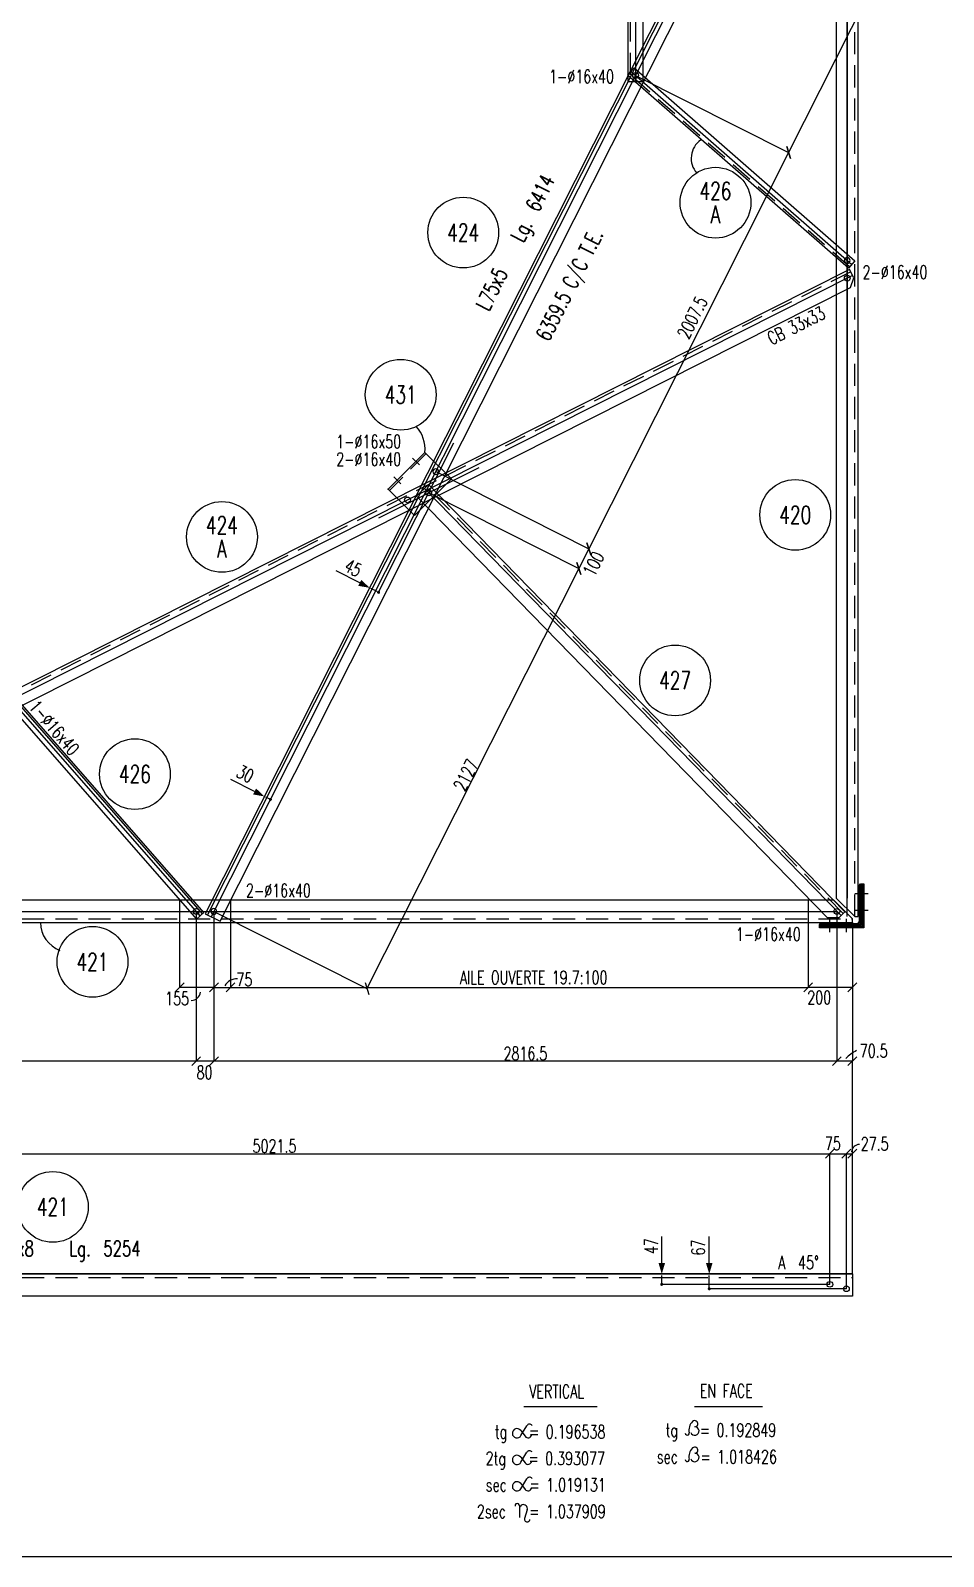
# Model space of a CAD drawing. Extents: x 533388 to 549608, y -47677 to -36197.
# Drawn here: x 541800 to 545928, y -47677 to -40776 of the extents above; entities that cross this region are included whole.
import ezdxf
from ezdxf.enums import TextEntityAlignment as Align

# ---------------------------------------------------------------- set-up
doc = ezdxf.new("R2010")
doc.units = 0
doc.header["$LTSCALE"] = 200
doc.header["$MEASUREMENT"] = 0
doc.linetypes.add('DASHED', pattern=[0.75, 0.5, -0.25])
doc.layers.get('0').update_dxf_attribs({"linetype": 'CONTINUOUS'})
for name, color, linetype in [('ASSI', 6, 'CONTINUOUS'), ('BOLLINI_1', 7, 'CONTINUOUS'), ('BOLLINI_5', 7, 'CONTINUOUS'), ('FORI', 2, 'CONTINUOUS'), ('LINEA-MEDIA', 7, 'CONTINUOUS'), ('LINEA_ANG', 2, 'CONTINUOUS'), ('LINEE_PIASTRE', 2, 'CONTINUOUS'), ('LS', 7, 'CONTINUOUS'), ('PIASTRE', 5, 'CONTINUOUS'), ('QT_MAL', 7, 'CONTINUOUS'), ('QT_MPR', 7, 'CONTINUOUS'), ('TRAT-Y', 7, 'DASHED')]:
    doc.layers.add(name, color=color, linetype=linetype)
doc.styles.add('QUOTE', font='ROMANS8.SHX', dxfattribs={"width": 0.7})
doc.styles.add('RQL', font='ROMANS8.SHX', dxfattribs={"width": 0.7})
doc.styles.add('RS', font='ROMANS8.shx', dxfattribs={"width": 0.7})
doc.styles.get("Standard").update_dxf_attribs({"font": 'ROMANS8.SHX', "width": 0.7})
doc.dimstyles.new('FRECCE1', dxfattribs={"dimtxt": 60, "dimasz": 6.66, "dimexe": 0, "dimexo": 0, "dimgap": 1, "dimtad": 1, "dimzin": 0, "dimdsep": 46, "dimtxsty": 'RS', "dimblk1": 'QUOTP', "dimblk2": 'QUOTF', "dimsah": 1, "dimcen": 0, "dimclrd": 2, "dimclre": 2, "dimclrt": 7, "dimadec": 0, "dimazin": 0, "dimtfac": 1, "dimtix": 1, "dimtmove": 2, "dimatfit": 3, "dimldrblk": 'QUOTP', "dimfxl": 1, "dimtolj": 1, "dimtzin": 0, "dimarcsym": 0})
doc.dimstyles.new('TRATTO', dxfattribs={"dimscale": 0, "dimtxt": 60, "dimasz": 40, "dimexe": 0, "dimexo": 0, "dimgap": 5, "dimtad": 1, "dimrnd": 0.5, "dimdsep": 46, "dimtxsty": 'RS', "dimblk1": 'OBLIQUE', "dimblk2": 'OBLIQUE', "dimsah": 1, "dimcen": 0.09, "dimclrd": 2, "dimclre": 2, "dimclrt": 7, "dimadec": 0, "dimazin": 0, "dimtfac": 1, "dimtix": 1, "dimtmove": 2, "dimatfit": 3, "dimfxl": 1, "dimtolj": 1, "dimtzin": 0, "dimarcsym": 0})

# ---------------------------------------------------------------- blocks, each defined once
blk = doc.blocks.new('ASSE98')
blk.add_line((0, 0), (1, 0))
at = {"color": 7, "style": 'QUOTE', "width": 0.5, "flags": 1}
for tag, p in [('TI', (1.3831, 6.8273)), ('DI_S', (1.3831, 6.4218)), ('D_S', (1.3831, 6.0209)), ('E_S', (1.3831, 5.6806)), ('NFORI', (1.3645, 5.2979)), ('ALAR', (1.3635, 4.9325)), ('FAM', (1.3775, 4.5465)), ('ALA', (1.3831, 4.1926)), ('DISP2', (1.3831, 3.8497)), ('DISP1', (1.3831, 3.5069)), ('PINZAF', (1.3831, 3.164)), ('PINZAI', (1.3831, 2.8211)), ('TRP', (1.3831, 2.4783)), ('NP', (1.3831, 2.1354)), ('SV', (1.3831, 1.7926)), ('PESO', (1.3831, 1.4497)), ('QUA', (1.3831, 1.1069)), ('LUN', (1.3831, 0.764)), ('PROF', (1.3831, 0.4211)), ('POS', (1.3831, 0.0783))]:
    blk.add_attdef(tag, p, '', height=0.2, dxfattribs=at)
at = {"color": 7, "flags": 1}
for tag, p in [('LAV1', (3.0743, 6.8285)), ('LAV2', (3.0743, 6.4951)), ('LAV3', (3.0743, 6.1618)), ('LAV4', (3.0743, 5.8285)), ('LAV5', (3.0743, 5.4951)), ('LAV6', (3.0743, 5.1618)), ('LAV7', (3.0743, 4.8285)), ('LAV8', (3.0743, 4.4951)), ('LAV9', (3.0743, 4.1618)), ('LAV10', (3.0743, 3.8285))]:
    blk.add_attdef(tag, p, '', height=0.2, dxfattribs=at)
blk = doc.blocks.new('16')
blk.add_circle((0, 0), 1)
blk = doc.blocks.new('_OBLIQUE')
at = {"color": 0, "linetype": 'ByBlock'}
blk.add_line((-0.5, -0.5), (0.5, 0.5), dxfattribs=at)
blk = doc.blocks.new('*D34')
at = {"layer": 'QT_MPR', "color": 2, "lineweight": -2, "transparency": 16777216}
for p, q in [((540392.4, -46449.1), (540392.4, -45855.5)), ((540392.4, -45855.5), (545414.1, -45855.5)), ((545414.1, -46446.1), (545414.1, -45855.5))]:
    blk.add_line(p, q, dxfattribs=at)
at = {"layer": 'QT_MPR', "color": 2, "lineweight": -2, "transparency": 16777216, "xscale": 40, "yscale": 40, "zscale": 40, "rotation": 180}
blk.add_blockref('_OBLIQUE', (540392.4, -45855.5), dxfattribs=at)
at = {"layer": 'QT_MPR', "color": 2, "lineweight": -2, "transparency": 16777216, "xscale": 40, "yscale": 40, "zscale": 40}
blk.add_blockref('_OBLIQUE', (545414.1, -45855.5), dxfattribs=at)
at = {"layer": 'QT_MPR', "color": 7, "transparency": 16777216, "insert": (542903.3, -45820.5), "char_height": 60, "attachment_point": 5, "style": 'RS'}
blk.add_mtext('\\A1;5021.5', dxfattribs=at)
blk = doc.blocks.new('*D35')
at = {"layer": 'QT_MPR', "color": 2, "lineweight": -2, "transparency": 16777216}
for p, q in [((545414.1, -46446.1), (545414.1, -45855.5)), ((545414.1, -45855.5), (545489.2, -45855.5)), ((545489.2, -46466.1), (545489.2, -45855.5))]:
    blk.add_line(p, q, dxfattribs=at)
at = {"layer": 'QT_MPR', "color": 2, "lineweight": -2, "transparency": 16777216, "xscale": 40, "yscale": 40, "zscale": 40, "rotation": 180}
blk.add_blockref('_OBLIQUE', (545414.1, -45855.5), dxfattribs=at)
at = {"layer": 'QT_MPR', "color": 2, "lineweight": -2, "transparency": 16777216, "xscale": 40, "yscale": 40, "zscale": 40}
blk.add_blockref('_OBLIQUE', (545489.2, -45855.5), dxfattribs=at)
at = {"layer": 'QT_MPR', "color": 7, "transparency": 16777216, "insert": (545427.9, -45808.6), "char_height": 60, "attachment_point": 5, "style": 'RS'}
blk.add_mtext('\\A1;75', dxfattribs=at)
blk = doc.blocks.new('*D37')
at = {"layer": 'QT_MPR', "color": 2, "lineweight": -2, "transparency": 16777216}
for p, q in [((545489.2, -46466.1), (545489.2, -45855.5)), ((545489.2, -45855.5), (545516.4, -45855.5)), ((545516.4, -46399.1), (545516.4, -45855.5))]:
    blk.add_line(p, q, dxfattribs=at)
at = {"layer": 'QT_MPR', "color": 2, "lineweight": -2, "transparency": 16777216, "xscale": 40, "yscale": 40, "zscale": 40, "rotation": 180}
blk.add_blockref('_OBLIQUE', (545489.2, -45855.5), dxfattribs=at)
at = {"layer": 'QT_MPR', "color": 2, "lineweight": -2, "transparency": 16777216, "xscale": 40, "yscale": 40, "zscale": 40}
blk.add_blockref('_OBLIQUE', (545516.4, -45855.5), dxfattribs=at)
at = {"layer": 'QT_MPR', "color": 7, "transparency": 16777216, "insert": (545617.1, -45810.4), "char_height": 60, "attachment_point": 5, "style": 'RS'}
blk.add_mtext('\\A1;27.5', dxfattribs=at)
blk = doc.blocks.new('QUOTP')
at = {"layer": 'ASSI', "color": 2, "const_width": 1.07}
blk.add_lwpolyline([(-0.5, 0, 1), (0.5, 0, 1)], format="xyb", close=True, dxfattribs=at)
blk = doc.blocks.new('QUOTF')
at = {"layer": 'LS', "color": 2}
blk.add_line((7.5, 0), (25.5, 0), dxfattribs=at)
blk.add_solid([(7.5, 2.25), (0, 0), (7.5, -2.25)], dxfattribs=at)
blk = doc.blocks.new('*D40')
at = {"layer": 'QT_MAL', "color": 2, "lineweight": -2, "transparency": 16777216}
blk.add_line((544654.4, -46439.4), (544654.4, -46405.7), dxfattribs=at)
at = {"layer": 'QT_MAL', "color": 2, "lineweight": -2, "transparency": 16777216, "xscale": 6.66, "yscale": 6.66, "zscale": 6.66}
for name, p, rotation in [('QUOTF', (544654.4, -46399.1), 90), ('QUOTP', (544654.4, -46446.1), 270)]:
    blk.add_blockref(name, p, dxfattribs=dict(at, rotation=rotation))
at = {"layer": 'QT_MAL', "color": 7, "transparency": 16777216, "insert": (544606.3, -46273.4), "char_height": 60, "attachment_point": 5, "rotation": 90, "style": 'RS'}
blk.add_mtext('\\A1;47', dxfattribs=at)
blk = doc.blocks.new('*D41')
at = {"layer": 'QT_MAL', "color": 2, "lineweight": -2, "transparency": 16777216}
blk.add_line((544869.1, -46459.4), (544869.1, -46405.7), dxfattribs=at)
at = {"layer": 'QT_MAL', "color": 2, "lineweight": -2, "transparency": 16777216, "xscale": 6.66, "yscale": 6.66, "zscale": 6.66}
for name, p, rotation in [('QUOTF', (544869.1, -46399.1), 90), ('QUOTP', (544869.1, -46466.1), 270)]:
    blk.add_blockref(name, p, dxfattribs=dict(at, rotation=rotation))
at = {"layer": 'QT_MAL', "color": 7, "transparency": 16777216, "insert": (544818.5, -46279.5), "char_height": 60, "attachment_point": 5, "rotation": 90, "style": 'RS'}
blk.add_mtext('\\A1;67', dxfattribs=at)
blk = doc.blocks.new('*D53')
at = {"layer": 'QT_MPR', "color": 2, "lineweight": -2, "transparency": 16777216}
for p, q in [((542629.4, -44759.4), (542629.4, -45437)), ((545446, -44759.4), (545446, -45437)), ((545446, -45437), (542629.4, -45437))]:
    blk.add_line(p, q, dxfattribs=at)
at = {"layer": 'QT_MPR', "color": 2, "lineweight": -2, "transparency": 16777216, "xscale": 40, "yscale": 40, "zscale": 40, "rotation": 180}
blk.add_blockref('_OBLIQUE', (542629.4, -45437), dxfattribs=at)
at = {"layer": 'QT_MPR', "color": 2, "lineweight": -2, "transparency": 16777216, "xscale": 40, "yscale": 40, "zscale": 40}
blk.add_blockref('_OBLIQUE', (545446, -45437), dxfattribs=at)
at = {"layer": 'QT_MPR', "color": 7, "transparency": 16777216, "insert": (544037.7, -45402), "char_height": 60, "attachment_point": 5, "style": 'RS'}
blk.add_mtext('\\A1;2816.5', dxfattribs=at)
blk = doc.blocks.new('*D54')
at = {"layer": 'QT_MPR', "color": 2, "lineweight": -2, "transparency": 16777216}
for p, q in [((542549.4, -44759.4), (542549.4, -45437)), ((542629.4, -44759.4), (542629.4, -45437)), ((542629.4, -45437), (542549.4, -45437))]:
    blk.add_line(p, q, dxfattribs=at)
at = {"layer": 'QT_MPR', "color": 2, "lineweight": -2, "transparency": 16777216, "xscale": 40, "yscale": 40, "zscale": 40, "rotation": 180}
blk.add_blockref('_OBLIQUE', (542549.4, -45437), dxfattribs=at)
at = {"layer": 'QT_MPR', "color": 2, "lineweight": -2, "transparency": 16777216, "xscale": 40, "yscale": 40, "zscale": 40}
blk.add_blockref('_OBLIQUE', (542629.4, -45437), dxfattribs=at)
at = {"layer": 'QT_MPR', "color": 7, "transparency": 16777216, "insert": (542587, -45487.6), "char_height": 60, "attachment_point": 5, "style": 'RS'}
blk.add_mtext('\\A1;80', dxfattribs=at)
blk = doc.blocks.new('*D55')
at = {"layer": 'QT_MPR', "color": 2, "lineweight": -2, "transparency": 16777216}
for p, q in [((540442.4, -44759.4), (540442.4, -45437)), ((542549.4, -44759.4), (542549.4, -45437)), ((542549.4, -45437), (540442.4, -45437))]:
    blk.add_line(p, q, dxfattribs=at)
at = {"layer": 'QT_MPR', "color": 2, "lineweight": -2, "transparency": 16777216, "xscale": 40, "yscale": 40, "zscale": 40, "rotation": 180}
blk.add_blockref('_OBLIQUE', (540442.4, -45437), dxfattribs=at)
at = {"layer": 'QT_MPR', "color": 2, "lineweight": -2, "transparency": 16777216, "xscale": 40, "yscale": 40, "zscale": 40}
blk.add_blockref('_OBLIQUE', (542549.4, -45437), dxfattribs=at)
at = {"layer": 'QT_MPR', "color": 7, "transparency": 16777216, "insert": (541495.9, -45402), "char_height": 60, "attachment_point": 5, "style": 'RS'}
blk.add_mtext('\\A1;2107', dxfattribs=at)
blk = doc.blocks.new('*D57')
at = {"layer": 'QT_MPR', "color": 2, "lineweight": -2, "transparency": 16777216}
for p, q in [((545446, -44759.4), (545446, -45437)), ((545516.4, -44809.4), (545516.4, -45437)), ((545516.4, -45437), (545446, -45437))]:
    blk.add_line(p, q, dxfattribs=at)
at = {"layer": 'QT_MPR', "color": 2, "lineweight": -2, "transparency": 16777216, "xscale": 40, "yscale": 40, "zscale": 40, "rotation": 180}
blk.add_blockref('_OBLIQUE', (545446, -45437), dxfattribs=at)
at = {"layer": 'QT_MPR', "color": 2, "lineweight": -2, "transparency": 16777216, "xscale": 40, "yscale": 40, "zscale": 40}
blk.add_blockref('_OBLIQUE', (545516.4, -45437), dxfattribs=at)
at = {"layer": 'QT_MPR', "color": 7, "transparency": 16777216, "insert": (545612.7, -45390.1), "char_height": 60, "attachment_point": 5, "style": 'RS'}
blk.add_mtext('\\A1;70.5', dxfattribs=at)
blk = doc.blocks.new('MRKR_98')
blk.add_point((0, 0))
at = {"color": 7, "style": 'QUOTE', "width": 0.5, "flags": 1}
for tag, p in [('TI', (3.73, 6.83)), ('AUX2', (3.71, 4.93)), ('NFORI', (3.72, 5.3)), ('AUX1', (3.73, 4.19)), ('DI_S', (3.73, 6.42)), ('D_S', (3.73, 6.02)), ('E_S', (3.73, 5.68)), ('FAM', (3.73, 4.55)), ('COMMESSA', (3.73, 3.85)), ('MD', (3.73, 3.51)), ('MP', (3.73, 3.16)), ('LARGHEZZA', (3.73, 2.82)), ('SPESSORE', (3.73, 2.48)), ('NP', (3.73, 2.14)), ('SV', (3.73, 1.79)), ('PESO', (3.73, 1.45)), ('QUA', (3.73, 1.11)), ('LUN', (3.73, 0.76)), ('PROF', (3.73, 0.42)), ('POS', (3.73, 0.08))]:
    blk.add_attdef(tag, p, '', height=0.2, dxfattribs=at)
at = {"color": 7, "flags": 1}
for tag, p in [('LAV1', (5.26, 6.88)), ('LAV2', (5.26, 6.55)), ('LAV3', (5.26, 6.21)), ('LAV4', (5.26, 5.88)), ('LAV5', (5.26, 5.55)), ('LAV6', (5.26, 5.21)), ('LAV7', (5.26, 4.88)), ('LAV8', (5.26, 4.55)), ('LAV9', (5.26, 4.21)), ('LAV10', (5.26, 3.88))]:
    blk.add_attdef(tag, p, '', height=0.2, dxfattribs=at)
blk = doc.blocks.new('*D74')
at = {"layer": 'QT_MPR', "color": 2, "lineweight": -2, "transparency": 16777216}
for p, q in [((545493, -39080.9), (546185, -39429.9)), ((546185, -39429.9), (545228, -41327.7)), ((544536, -40978.7), (545228, -41327.7))]:
    blk.add_line(p, q, dxfattribs=at)
at = {"layer": 'QT_MPR', "color": 2, "lineweight": -2, "transparency": 16777216, "xscale": 40, "yscale": 40, "zscale": 40}
for p, rotation in [((546185, -39429.9), 63.23854173052968), ((545228, -41327.7), 243.2385417305297)]:
    blk.add_blockref('_OBLIQUE', p, dxfattribs=dict(at, rotation=rotation))
at = {"layer": 'QT_MPR', "color": 7, "transparency": 16777216, "insert": (545675.3, -40363.1), "char_height": 60, "attachment_point": 5, "rotation": 63.23854, "style": 'RS'}
blk.add_mtext('\\A1;2125', dxfattribs=at)
blk = doc.blocks.new('*D75')
at = {"layer": 'QT_MPR', "color": 2, "lineweight": -2, "transparency": 16777216}
for p, q in [((544536, -40978.7), (545228, -41327.7)), ((545228, -41327.7), (544324.2, -43119.9)), ((543632.2, -42770.9), (544324.2, -43119.9))]:
    blk.add_line(p, q, dxfattribs=at)
at = {"layer": 'QT_MPR', "color": 2, "lineweight": -2, "transparency": 16777216, "xscale": 40, "yscale": 40, "zscale": 40}
for p, rotation in [((545228, -41327.7), 63.23854173052968), ((544324.2, -43119.9), 243.2385417305297)]:
    blk.add_blockref('_OBLIQUE', p, dxfattribs=dict(at, rotation=rotation))
at = {"layer": 'QT_MPR', "color": 7, "transparency": 16777216, "insert": (544792.9, -42074), "char_height": 60, "attachment_point": 5, "rotation": 63.23854, "style": 'RS'}
blk.add_mtext('\\A1;2007.5', dxfattribs=at)
blk = doc.blocks.new('*D76')
at = {"layer": 'QT_MPR', "color": 2, "lineweight": -2, "transparency": 16777216}
for p, q in [((543632.2, -42770.9), (544324.2, -43119.9)), ((543600.5, -42867), (544279.2, -43209.2)), ((544324.2, -43119.9), (544279.2, -43209.2))]:
    blk.add_line(p, q, dxfattribs=at)
at = {"layer": 'QT_MPR', "color": 2, "lineweight": -2, "transparency": 16777216, "xscale": 40, "yscale": 40, "zscale": 40}
for p, rotation in [((544324.2, -43119.9), 63.23854173052968), ((544279.2, -43209.2), 243.2385417305297)]:
    blk.add_blockref('_OBLIQUE', p, dxfattribs=dict(at, rotation=rotation))
at = {"layer": 'QT_MPR', "color": 7, "transparency": 16777216, "insert": (544346.2, -43187.6), "char_height": 60, "attachment_point": 5, "rotation": 63.23854, "style": 'RS'}
blk.add_mtext('\\A1;100', dxfattribs=at)
blk = doc.blocks.new('*D77')
at = {"layer": 'QT_MPR', "color": 2, "lineweight": -2, "transparency": 16777216}
for p, q in [((543600.5, -42867), (544279.2, -43209.2)), ((544279.2, -43209.2), (543321.4, -45108.4)), ((542629.4, -44759.4), (543321.4, -45108.4))]:
    blk.add_line(p, q, dxfattribs=at)
at = {"layer": 'QT_MPR', "color": 2, "lineweight": -2, "transparency": 16777216, "xscale": 40, "yscale": 40, "zscale": 40}
for p, rotation in [((544279.2, -43209.2), 63.23854173052968), ((543321.4, -45108.4), 243.2385417305297)]:
    blk.add_blockref('_OBLIQUE', p, dxfattribs=dict(at, rotation=rotation))
at = {"layer": 'QT_MPR', "color": 7, "transparency": 16777216, "insert": (543769, -44143), "char_height": 60, "attachment_point": 5, "rotation": 63.23854, "style": 'RS'}
blk.add_mtext('\\A1;2127', dxfattribs=at)
blk = doc.blocks.new('*D78')
at = {"layer": 'QT_MAL', "color": 2, "lineweight": -2, "transparency": 16777216}
for p, q in [((542857.9, -44239.7), (542857.9, -44239.7)), ((542878.7, -44250.2), (542863.8, -44242.7)), ((542884.6, -44253.2), (542884.6, -44253.2))]:
    blk.add_line(p, q, dxfattribs=at)
at = {"layer": 'QT_MAL', "color": 2, "lineweight": -2, "transparency": 16777216, "xscale": 6.66, "yscale": 6.66, "zscale": 6.66}
for name, p, rotation in [('QUOTF', (542857.9, -44239.7), 153.2385417305297), ('QUOTP', (542884.6, -44253.2), 333.2385417305297)]:
    blk.add_blockref(name, p, dxfattribs=dict(at, rotation=rotation))
at = {"layer": 'QT_MAL', "color": 7, "transparency": 16777216, "insert": (542771, -44137.7), "char_height": 60, "attachment_point": 5, "rotation": 333.23854, "style": 'RS'}
blk.add_mtext('\\A1;30', dxfattribs=at)
blk = doc.blocks.new('*D79')
at = {"layer": 'QT_MAL', "color": 2, "lineweight": -2, "transparency": 16777216}
for p, q in [((543333.6, -43296.3), (543333.6, -43296.3)), ((543367.8, -43313.6), (543339.5, -43299.3)), ((543373.8, -43316.6), (543373.8, -43316.6))]:
    blk.add_line(p, q, dxfattribs=at)
at = {"layer": 'QT_MAL', "color": 2, "lineweight": -2, "transparency": 16777216, "xscale": 6.66, "yscale": 6.66, "zscale": 6.66}
for name, p, rotation in [('QUOTF', (543333.6, -43296.3), 153.2385417305297), ('QUOTP', (543373.8, -43316.6), 333.2385417305297)]:
    blk.add_blockref(name, p, dxfattribs=dict(at, rotation=rotation))
at = {"layer": 'QT_MAL', "color": 7, "transparency": 16777216, "insert": (543258.7, -43207), "char_height": 60, "attachment_point": 5, "rotation": 333.23854, "style": 'RS'}
blk.add_mtext('\\A1;45', dxfattribs=at)
blk = doc.blocks.new('xxx')
blk.add_circle((0, 0), 8)
at = {"color": 3, "style": 'RQL', "width": 0.7}
blk.add_attdef('POS', text='', height=4, dxfattribs=at).set_placement((0, 0), align=Align.MIDDLE)
at = {"color": 3, "style": 'RQL', "width": 0.7, "flags": 1}
blk.add_attdef('POS1', (-0.39, -5.42), '', height=2, dxfattribs=at)
at = {"style": 'RQL', "width": 0.7, "flags": 1}
blk.add_attdef('TIPO', (-0.39, -8.66), '', height=2, dxfattribs=at)
blk = doc.blocks.new('*D112')
at = {"layer": 'LS', "color": 2, "lineweight": -2, "transparency": 16777216}
for p, q in [((542704.5, -44709.4), (542704.5, -45103.1)), ((542629.4, -44759.4), (542629.4, -45103.1)), ((542629.4, -45103.1), (542704.5, -45103.1))]:
    blk.add_line(p, q, dxfattribs=at)
at = {"layer": 'LS', "color": 2, "lineweight": -2, "transparency": 16777216, "xscale": 40, "yscale": 40, "zscale": 40, "rotation": 180}
blk.add_blockref('_OBLIQUE', (542629.4, -45103.1), dxfattribs=at)
at = {"layer": 'LS', "color": 2, "lineweight": -2, "transparency": 16777216, "xscale": 40, "yscale": 40, "zscale": 40}
blk.add_blockref('_OBLIQUE', (542704.5, -45103.1), dxfattribs=at)
at = {"layer": 'LS', "color": 7, "transparency": 16777216, "insert": (542767, -45068.1), "char_height": 60, "attachment_point": 5, "style": 'RS'}
blk.add_mtext('\\A1;75', dxfattribs=at)
blk = doc.blocks.new('*D113')
at = {"layer": 'LS', "color": 2, "lineweight": -2, "transparency": 16777216}
for p, q in [((542474.4, -44709.4), (542474.4, -45103.1)), ((542629.4, -44759.4), (542629.4, -45103.1)), ((542629.4, -45103.1), (542474.4, -45103.1))]:
    blk.add_line(p, q, dxfattribs=at)
at = {"layer": 'LS', "color": 2, "lineweight": -2, "transparency": 16777216, "xscale": 40, "yscale": 40, "zscale": 40, "rotation": 180}
blk.add_blockref('_OBLIQUE', (542474.4, -45103.1), dxfattribs=at)
at = {"layer": 'LS', "color": 2, "lineweight": -2, "transparency": 16777216, "xscale": 40, "yscale": 40, "zscale": 40}
blk.add_blockref('_OBLIQUE', (542629.4, -45103.1), dxfattribs=at)
at = {"layer": 'LS', "color": 7, "transparency": 16777216, "insert": (542462.8, -45153.5), "char_height": 60, "attachment_point": 5, "style": 'RS'}
blk.add_mtext('\\A1;155', dxfattribs=at)
blk = doc.blocks.new('*D114')
at = {"layer": 'LS', "color": 2, "lineweight": -2, "transparency": 16777216}
for p, q in [((545316.4, -44709.4), (545316.4, -45103.1)), ((545516.4, -44809.4), (545516.4, -45103.1)), ((545516.4, -45103.1), (545316.4, -45103.1))]:
    blk.add_line(p, q, dxfattribs=at)
at = {"layer": 'LS', "color": 2, "lineweight": -2, "transparency": 16777216, "xscale": 40, "yscale": 40, "zscale": 40, "rotation": 180}
blk.add_blockref('_OBLIQUE', (545316.4, -45103.1), dxfattribs=at)
at = {"layer": 'LS', "color": 2, "lineweight": -2, "transparency": 16777216, "xscale": 40, "yscale": 40, "zscale": 40}
blk.add_blockref('_OBLIQUE', (545516.4, -45103.1), dxfattribs=at)
at = {"layer": 'LS', "color": 7, "transparency": 16777216, "insert": (545366.4, -45149.1), "char_height": 60, "attachment_point": 5, "style": 'RS'}
blk.add_mtext('\\A1;200', dxfattribs=at)
blk = doc.blocks.new('YYY')
blk.add_circle((0, 0), 8)
at = {"color": 3, "style": 'RQL', "width": 0.7}
for tag, p in [('POS3', (0, 0.65)), ('POS2', (0, -4.63))]:
    blk.add_attdef(tag, text='', height=4, dxfattribs=at).set_placement(p, align=Align.CENTER)
at = {"style": 'RQL', "width": 0.7, "flags": 1}
blk.add_attdef('TIPO', text='', height=3, dxfattribs=at).set_placement((0, 0), align=Align.MIDDLE_CENTER)
blk = doc.blocks.new('bull')
at = {"style": 'RS', "width": 0.7, "flags": 1}
for tag, p in [('NN', (-12.25, 0)), ('DIAMETRO', (0, -4.86)), ('SERRAGGIO', (0, -9.71)), ('LUNGHEZZA', (0, -14.57)), ('NB', (0, -19.43)), ('TIPO', (0, -24.12)), ('EL', (-0.14, -29))]:
    blk.add_attdef(tag, p, '', height=3, dxfattribs=at)
at = {"style": 'RS', "width": 0.7}
blk.add_attdef('BULLONE', (0, 0), '', height=3, dxfattribs=at)

msp = doc.modelspace()

# ---------------------------------------------------------------- hatches: boundary and pattern name
at = {"layer": 'LS'}
h = msp.add_hatch(dxfattribs=at)
h.set_pattern_fill('_U', color=6, scale=5, angle=45, style=0, pattern_type=0)
h.set_pattern_definition([(45, (28501.9095, -34366.936), (-3.535533906, 3.535533906), [])])
edge = h.paths.add_edge_path()
edge.add_line((545567.994, -44834.427), (545367.994, -44834.427))
edge.add_line((545367.994, -44834.427), (545367.994, -44820.427))
edge.add_arc((545373.994, -44820.427), 6, 450, 540, ccw=False)
edge.add_line((545373.994, -44814.427), (545535.994, -44814.427))
edge.add_arc((545535.994, -44802.427), 12, 270, 360)
edge.add_line((545547.994, -44802.427), (545547.994, -44640.427))
edge.add_arc((545553.994, -44640.427), 6, 450, 540, ccw=False)
edge.add_line((545553.994, -44634.427), (545567.994, -44634.427))
edge.add_line((545567.994, -44634.427), (545567.994, -44834.427))

# ---------------------------------------------------------------- linework, layer by layer
at = {"layer": 'LINEA-MEDIA'}
for p, q in [((544030.784, -46998.423), (544362.303, -46998.423)), ((544802.161, -46998.423), (545109.124, -46998.423)), ((544016.452, -47107.037), (544036.306, -47133.3)), ((544017.772, -47130.444), (544044.436, -47085.414)), ((544016.452, -47227.209), (544036.306, -47253.472)), ((544017.772, -47250.616), (544044.436, -47205.587)), ((544017.772, -47370.288), (544044.436, -47325.259)), ((544016.452, -47346.881), (544036.306, -47373.144)), ((544010.901, -47448.284), (544010.901, -47500.774)), ((544046.099, -47465.553), (544034.033, -47504.302))]:
    msp.add_line(p, q, dxfattribs=at)
for centre, radius, start, end in [((544803.702, -47076.312), 13.827, 270, 135.1576665), ((543999.67, -47119.724), 21.038, 37.0889899, 329.3681632), ((544049.804, -47123.096), 16.92, 217.0889899, 345.8511132), ((544056.607, -47092.622), 14.145, 36.9355706, 149.3681632), ((544769.506, -47119.087), 8.921, 179.9062053, 10.2446052), ((544828.785, -47105.117), 51.996, 132.1410417, 193.7786336), ((544803.702, -47109.497), 19.358, 200.7226068, 90), ((544056.607, -47212.794), 14.145, 36.9355706, 149.3681632), ((544828.785, -47224.705), 51.996, 132.1410417, 193.7786336), ((544803.702, -47195.9), 13.827, 270, 135.1576665), ((543999.67, -47239.897), 21.038, 37.0889899, 329.3681632), ((544049.804, -47243.268), 16.92, 217.0889899, 345.8511132), ((544769.506, -47238.676), 8.921, 179.9062053, 10.2446052), ((544803.702, -47229.085), 19.358, 200.7226068, 90), ((543999.67, -47359.568), 21.038, 37.0889899, 329.3681632), ((544056.607, -47332.466), 14.145, 36.9355706, 149.3681632), ((544049.804, -47362.94), 16.92, 217.0889899, 345.8511132), ((544000.828, -47447.544), 10.074, 355.786368, 189.3997672), ((544028.814, -47460.171), 18.103, 342.70498, 171.6817157), ((544045.794, -47507.964), 12.317, 162.70498, 355.0070867)]:
    msp.add_arc(centre, radius, start, end, dxfattribs=at)
at = {"layer": 'LINEA_ANG'}
for p, q in [((544500.957, -37066.163), (544500.957, -41006.163)), ((544570.957, -41006.163), (544570.957, -37066.163)), ((545442.994, -38553.063), (545442.994, -44699.063)), ((545542.994, -44783.063), (545542.994, -38553.063)), ((545478.512, -39043.037), (542590.435, -44770.026)), ((542657.402, -44803.797), (545545.479, -39076.808)), ((544500.092, -40977.913), (544529.718, -40944.041)), ((545498.175, -41850.9), (544500.092, -40977.913)), ((544529.718, -40944.041), (545527.801, -41817.028)), ((544500.957, -41006.163), (544570.957, -41006.163)), ((545527.801, -41817.028), (545498.175, -41850.9)), ((545503.594, -41856.868), (539776.604, -44744.945)), ((545522.505, -41894.369), (545503.594, -41856.868)), ((539860.377, -44786.696), (545507.899, -41938.694)), ((545507.899, -41938.694), (545522.505, -41894.369)), ((543599.093, -42829.68), (543545.397, -42882.042)), ((545482.716, -44761.303), (543599.093, -42829.68)), ((543545.397, -42882.042), (545402.49, -44786.459)), ((541677.608, -43796.151), (542550.596, -44794.234)), ((542584.467, -44764.607), (541711.48, -43766.524)), ((545432.402, -44709.427), (540262.402, -44709.427)), ((545432.402, -44709.427), (545516.402, -44793.427)), ((545442.994, -44699.063), (545526.994, -44783.063)), ((542550.596, -44794.234), (542584.467, -44764.607)), ((542590.435, -44770.026), (542657.402, -44803.797)), ((545402.49, -44786.459), (545456.226, -44787.135)), ((545456.226, -44787.135), (545482.716, -44761.303)), ((545526.994, -44783.063), (545542.994, -44783.063)), ((540262.402, -44809.427), (545516.402, -44809.427)), ((545516.402, -44809.427), (545516.402, -44793.427)), ((540262.402, -46399.089), (545516.402, -46399.089)), ((545516.402, -46399.089), (545516.402, -46499.089)), ((545516.402, -46499.089), (540262.402, -46499.089))]:
    msp.add_line(p, q, dxfattribs=at)
at = {"layer": 'LINEA_ANG', "color": 2}
for p, q in [((545488.78, -39048.215), (542600.703, -44775.205)), ((542578.069, -44770.203), (541705.082, -43772.12))]:
    msp.add_line(p, q, dxfattribs=at)
at = {"layer": 'LINEE_PIASTRE'}
for p, q in [((543583.37, -42683.632), (543417.2, -42849.802)), ((543702.871, -42803.133), (543583.37, -42683.632)), ((543417.2, -42849.802), (543536.701, -42969.303)), ((543536.701, -42969.303), (543702.871, -42803.133))]:
    msp.add_line(p, q, dxfattribs=at)
at = {"layer": 'LS', "color": 6}
for p, q in [((545492.994, -44783.063), (545492.994, -36196.805)), ((545492.994, -36423.055), (545492.994, -44699.063)), ((543373.779, -43316.612), (543714.548, -42640.874)), ((543527.774, -42709.354), (543559.016, -42740.596)), ((543375.698, -42980.347), (543828.297, -42752.105)), ((543442.921, -42794.207), (543474.164, -42825.449)), ((545587.677, -44680.542), (545526.994, -44680.542)), ((536609.908, -44759.427), (545445.967, -44759.427)), ((545587.677, -44755.679), (545526.994, -44755.679)), ((545414.11, -44854.11), (545414.11, -44793.427)), ((545489.246, -44854.11), (545489.246, -44793.427)), ((545414.11, -46446.089), (544653.102, -46446.089)), ((545489.246, -46466.089), (544863.82, -46466.089))]:
    msp.add_line(p, q, dxfattribs=at)
at = {"layer": 'LS', "color": 2}
for p, q in [((542704.492, -45103.119), (545316.372, -45103.119)), ((545516.402, -45855.541), (545516.402, -45437.009))]:
    msp.add_line(p, q, dxfattribs=at)
at = {"layer": 'LS', "color": 8}
msp.add_lwpolyline([(533387.578, -36196.805), (533387.578, -47676.805), (546107.578, -47676.805), (546107.578, -46076.805), (549607.578, -46076.805), (549607.578, -36196.805), (533387.578, -36196.805)], close=True, dxfattribs=at)
at = {"layer": 'LS'}
msp.add_lwpolyline([(545567.994, -44834.427), (545367.994, -44834.427), (545367.994, -44820.427, -0.41421356), (545373.994, -44814.427), (545535.994, -44814.427, 0.41421356), (545547.994, -44802.427), (545547.994, -44640.427, -0.41421356), (545553.994, -44634.427), (545567.994, -44634.427)], format="xyb", close=True, dxfattribs=at)
at = {"layer": 'LS', "color": 6}
for centre, radius, start, end in [((544890.175, -41353.989), 102.704, 125.6568056, 220.6841696), ((543430.274, -42669.613), 153.736, 354.7679837, 42.0303692), ((541980.517, -44809.12), 135.377, 180.3530221, 249.612461), ((542526.641, -45120.578), 41.622, 270.4985666, 354.8827147), ((542733.785, -45126.286), 62.11, 87.5726023, 151.6630559), ((545610.056, -45542.643), 170.838, 116.1295571, 136.4433354), ((545547.16, -45848.461), 34.644, 88.8163005, 176.6452166)]:
    msp.add_arc(centre, radius, start, end, dxfattribs=at)
at = {"layer": 'TRAT-Y'}
for p, q in [((544511.957, -37126.163), (544511.957, -41006.163)), ((545526.994, -44783.063), (545526.994, -38553.063)), ((545503.771, -41844.502), (544505.688, -40971.515)), ((545508.772, -41867.136), (539781.782, -44755.213)), ((543589.026, -42689.289), (543422.856, -42855.459)), ((545474.483, -44769.332), (543590.86, -42837.709)), ((540262.402, -44793.427), (545516.402, -44793.427)), ((540262.402, -46415.089), (545516.402, -46415.089))]:
    msp.add_line(p, q, dxfattribs=at)

# ---------------------------------------------------------------- block references
at = {"layer": 'ASSI'}
for p, xscale, zscale, rotation in [((544535.957, -37066.163), 3940, 3940, 270), ((544515.234, -40960.6), 1326, 1326, 318.8249800532594), ((545464.818, -44778.757), 2698, 2698, 134.2791974381985), ((542567.155, -44779.75), 1326, 1326, 131.1750199467405)]:
    msp.add_blockref('ASSE98', p, dxfattribs=dict(at, xscale=xscale, zscale=zscale, rotation=rotation))
at = {"layer": 'ASSI', "xscale": 6230, "rotation": 90}
msp.add_blockref('ASSE98', (545542.994, -44783.063), dxfattribs=at)
at = {"layer": 'ASSI'}
ref = msp.add_blockref('ASSE98', (545505.299, -39056.545), dxfattribs=dict(at, xscale=6414.000000000001, zscale=6414.000000000001, rotation=243.2385417305297))
ref.add_attrib('PROF', 'L75x5', (543872.09, -42049.199), dxfattribs={"layer": '0', "color": 2, "height": 70, "rotation": 63.2385417, "style": 'QUOTE', "width": 0.7})
ref.add_attrib('LUN', '6414', (544097.949, -41601.326), dxfattribs={"layer": '0', "color": 2, "height": 70, "rotation": 63.2385417, "style": 'QUOTE', "width": 0.7})
ref.add_attrib('PESO', '6359.5 C/C T.E.', (544144.421, -42186.534), dxfattribs={"layer": '0', "color": 2, "height": 70, "rotation": 63.2385417, "style": 'QUOTE', "width": 0.7})
ref.add_attrib('SV', 'Lg.', (544028.546, -41738.95), dxfattribs={"layer": '0', "color": 2, "height": 70, "rotation": 63.2385417, "style": 'QUOTE', "width": 0.7})
ref = msp.add_blockref('ASSE98', (545517.102, -41883.654), dxfattribs=dict(at, xscale=6414.000000000001, zscale=6414.000000000001, rotation=206.7614582694702))
ref.add_attrib('LAV1', 'CB 56x28', (540179.113, -44705.341), dxfattribs={"layer": '0', "color": 7, "height": 60, "rotation": 26.7614583, "width": 0.7})
ref.add_attrib('LAV2', 'CB 33x33', (545150.951, -42199.813), dxfattribs={"layer": '0', "color": 7, "height": 60, "rotation": 26.7614583, "width": 0.7})
ref.add_attrib('LAV3', 'A  45%%d', (539871.345, -44681.205), dxfattribs={"layer": '0', "color": 254, "height": 60, "rotation": 26.7614583, "width": 0.7})
at = {"layer": 'ASSI', "xscale": 5254, "zscale": 5254}
msp.add_blockref('ASSE98', (540262.402, -44809.427), dxfattribs=at)
at = {"layer": 'ASSI'}
ref = msp.add_blockref('ASSE98', (545516.402, -46399.089), dxfattribs=dict(at, xscale=5254, rotation=180))
ref.add_attrib('PROF', 'L100x8', (541575.902, -46319.089), dxfattribs={"layer": '0', "color": 2, "height": 70, "style": 'QUOTE', "width": 0.7})
ref.add_attrib('LUN', '5254', (542129.769, -46319.089), dxfattribs={"layer": '0', "color": 2, "height": 70, "style": 'QUOTE', "width": 0.7})
ref.add_attrib('SV', 'Lg.', (541975.636, -46319.089), dxfattribs={"layer": '0', "color": 2, "height": 70, "style": 'QUOTE', "width": 0.7})
ref.add_attrib('LAV1', 'A  45%%d', (545180.819, -46377.404), dxfattribs={"layer": '0', "color": 254, "height": 60, "width": 0.7})
at = {"layer": 'BOLLINI_1'}
for p, xscale, yscale, zscale, values in [((543756.721, -41689.817), 20, 20, 20, {'POS': '424'}), ((543473.846, -42423.13), 19.99800000000225, 19.99800000000225, 19.99800000000225, {'POS': '431'}), ((545257.967, -42966.347), 19.99950000006855, 19.99950000006855, 19.99950000006855, {'POS': '420'}), ((544714.725, -43715.046), 20, 20, 20, {'POS': '427'}), ((542272.123, -44138.779), 20, 20, 20, {'POS': '426'}), ((542080.337, -44987.677), 19.99950000006855, 19.99950000006855, 19.99950000006855, {'POS': '421'}), ((541901.007, -46095.975), 19.99950000006855, 19.99950000006855, 19.99950000006855, {'POS': '421'})]:
    msp.add_blockref('xxx', p, dxfattribs=dict(at, xscale=xscale, yscale=yscale, zscale=zscale)).add_auto_attribs(values)
at = {"layer": 'BOLLINI_5', "xscale": 20, "yscale": 20, "zscale": 20}
for p, values in [((544897.243, -41554.53), {'POS3': '426', 'POS2': 'A'}), ((542665.75, -43066.114), {'POS3': '424', 'POS2': 'A'})]:
    msp.add_blockref('YYY', p, dxfattribs=at).add_auto_attribs(values)
at = {"layer": 'FORI', "yscale": 13, "zscale": 13}
for p, xscale, rotation in [((544535.957, -40978.726), 13, 90), ((545492.994, -41815.812), -13, 90), ((543632.167, -42770.922), -13, 90), ((542629.379, -44759.427), -13, 89.99999999999993), ((545489.246, -46466.089), 13, 0.04745451600003003)]:
    msp.add_blockref('16', p, dxfattribs=dict(at, xscale=xscale, rotation=rotation))
at = {"layer": 'FORI', "xscale": 13, "yscale": 13, "zscale": 13}
for p in [(545492.994, -41895.812), (543600.532, -42866.965), (543504.489, -42898.599), (542549.379, -44759.427), (545445.967, -44759.427), (545414.11, -46446.089)]:
    msp.add_blockref('16', p, dxfattribs=at)
at = {"layer": 'LS', "color": 7, "xscale": 20, "yscale": 20, "zscale": 20}
for p, values in [((544144.653, -41014.143), {'BULLONE': '1-%%c16x40                '}), ((545562.062, -41898.304), {'BULLONE': '2-%%c16x40                '}), ((543182.427, -42665.08), {'BULLONE': '1-%%c16x50                '}), ((543182.427, -42745.08), {'BULLONE': '2-%%c16x40                '}), ((542774.205, -44694.841), {'BULLONE': '2-%%c16x40                '}), ((544989.285, -44892.895), {'BULLONE': '1-%%c16x40                '})]:
    msp.add_blockref('bull', p, dxfattribs=at).add_auto_attribs(values)
at = {"layer": 'LS', "color": 7, "xscale": 20, "yscale": 20, "zscale": 20, "rotation": 310.5280745911747}
msp.add_blockref('bull', (541789.366, -43836.947), dxfattribs=at).add_auto_attribs({'BULLONE': '1-%%c16x40                '})
at = {"layer": 'PIASTRE', "xscale": 20, "yscale": 20, "zscale": 20, "rotation": 315.0000000000001}
msp.add_blockref('MRKR_98', (543417.2, -42849.802), dxfattribs=at)

# ---------------------------------------------------------------- texts
at = {"layer": 'LINEA-MEDIA', "style": 'RS', "width": 0.7}
for s, p in [('VERTICAL', (544054.842, -46960.421)), ('EN FACE', (544826.419, -46957.591)), ('tg   = 0.196538', (543899.454, -47143.058)), ('tg   = 0.192849', (544671.756, -47135.815)), ('sec   = 1.018426', (544631.929, -47255.816)), ('2tg   = 0.393077', (543857.983, -47263.059)), ('sec   = 1.019131', (543858.424, -47383.06)), ('2sec   = 1.037909', (543818.36, -47503.062))]:
    msp.add_text(s, height=60.0007, dxfattribs=at).set_placement(p)
at = {"layer": 'LS', "color": 7, "style": 'RS', "width": 0.7}
msp.add_text('AILE OUVERTE 19.7:100 ', height=60, dxfattribs=at).set_placement((543741.188, -45088.718))

# ---------------------------------------------------------------- dimensions: what is measured, and where the dimension line sits
at = {"layer": 'LS'}
for base, p2, picture, middle in [((542474.418, -45103.119), (542474.418, -44709.427), '*D113', (542462.793, -45153.5)), ((542704.492, -45103.119), (542704.492, -44709.427), '*D112', (542767.023, -45068.119))]:
    dim = msp.add_linear_dim(base=base, p1=(542629.379, -44759.427), p2=p2, angle=180, dimstyle='TRATTO', override={"dimscale": 1}, dxfattribs=at)
    dim.commit()
    dim.dimension.update_dxf_attribs({"geometry": picture, "text_midpoint": middle, "dimtype": 160})
dim = msp.add_linear_dim(base=(545316.372, -45103.119), p1=(545516.402, -44809.427), p2=(545316.372, -44709.427), dimstyle='TRATTO', override={"dimscale": 1}, dxfattribs=at)
dim.commit()
dim.dimension.update_dxf_attribs({"geometry": '*D114', "text_midpoint": (545366.426, -45149.107), "dimtype": 160})
at = {"layer": 'QT_MAL'}
for base, p1, p2, angle, text, picture, middle in [((543333.599, -43296.35), (543373.779, -43316.612), (543333.599, -43296.35), 333.2385417, '45', '*D79', (543258.652, -43207.006)), ((542857.862, -44239.724), (542884.649, -44253.232), (542857.862, -44239.724), 333.2385417, '30', '*D78', (542770.97, -44137.733)), ((544654.426, -46399.089), (544654.426, -46446.089), (544654.426, -46399.089), 90, '47', '*D40', (544606.319, -46273.36)), ((544869.057, -46399.089), (544869.057, -46466.089), (544869.057, -46399.089), 90, '67', '*D41', (544818.484, -46279.523))]:
    dim = msp.add_linear_dim(base=base, p1=p1, p2=p2, angle=angle, text=text, dimstyle='FRECCE1', dxfattribs=at)
    dim.commit()
    dim.dimension.update_dxf_attribs({"geometry": picture, "text_midpoint": middle, "dimtype": 160})
at = {"layer": 'QT_MPR'}
for base, p1, p2, text, picture, middle in [((545227.997, -41327.717), (545492.994, -39080.945), (544535.957, -40978.726), '2125', '*D74', (545675.264, -40363.066)), ((544324.207, -43119.912), (544535.957, -40978.726), (543632.167, -42770.922), '2007.5', '*D75', (544792.917, -42073.979)), ((544279.179, -43209.201), (543632.167, -42770.922), (543600.532, -42866.965), '100', '*D76', (544346.204, -43187.567)), ((543321.419, -45108.417), (543600.532, -42866.965), (542629.379, -44759.427), '2127', '*D77', (543769.048, -44143.049))]:
    dim = msp.add_linear_dim(base=base, p1=p1, p2=p2, angle=63.2385417, text=text, dimstyle='TRATTO', override={"dimscale": 1}, dxfattribs=at)
    dim.commit()
    dim.dimension.update_dxf_attribs({"geometry": picture, "text_midpoint": middle, "dimtype": 160})
for base, p1, p2, text, picture, middle in [((540442.398, -45437.009), (542549.379, -44759.427), (540442.398, -44759.427), '2107', '*D55', (541495.889, -45402.009)), ((542549.379, -45437.009), (542629.379, -44759.427), (542549.379, -44759.427), '80', '*D54', (542586.958, -45487.583)), ((542629.379, -45437.009), (545445.967, -44759.427), (542629.379, -44759.427), '2816.5', '*D53', (544037.673, -45402.009)), ((545445.967, -45437.009), (545516.402, -44809.427), (545445.967, -44759.427), '70.5', '*D57', (545612.656, -45390.065)), ((545414.11, -45855.541), (540392.398, -46449.089), (545414.11, -46446.089), '5021.5', '*D34', (542903.254, -45820.541)), ((545516.402, -45855.541), (545489.246, -46466.089), (545516.402, -46399.089), '<>.5', '*D37', (545617.126, -45810.374))]:
    dim = msp.add_linear_dim(base=base, p1=p1, p2=p2, text=text, dimstyle='TRATTO', override={"dimscale": 1}, dxfattribs=at)
    dim.commit()
    dim.dimension.update_dxf_attribs({"geometry": picture, "text_midpoint": middle, "dimtype": 160})
dim = msp.add_linear_dim(base=(545489.246, -45855.541), p1=(545414.11, -46446.089), p2=(545489.246, -46466.089), dimstyle='TRATTO', override={"dimscale": 1}, dxfattribs=at)
dim.commit()
dim.dimension.update_dxf_attribs({"geometry": '*D35', "text_midpoint": (545427.86, -45808.551), "dimtype": 160})

doc.saveas('drawing.dxf')
